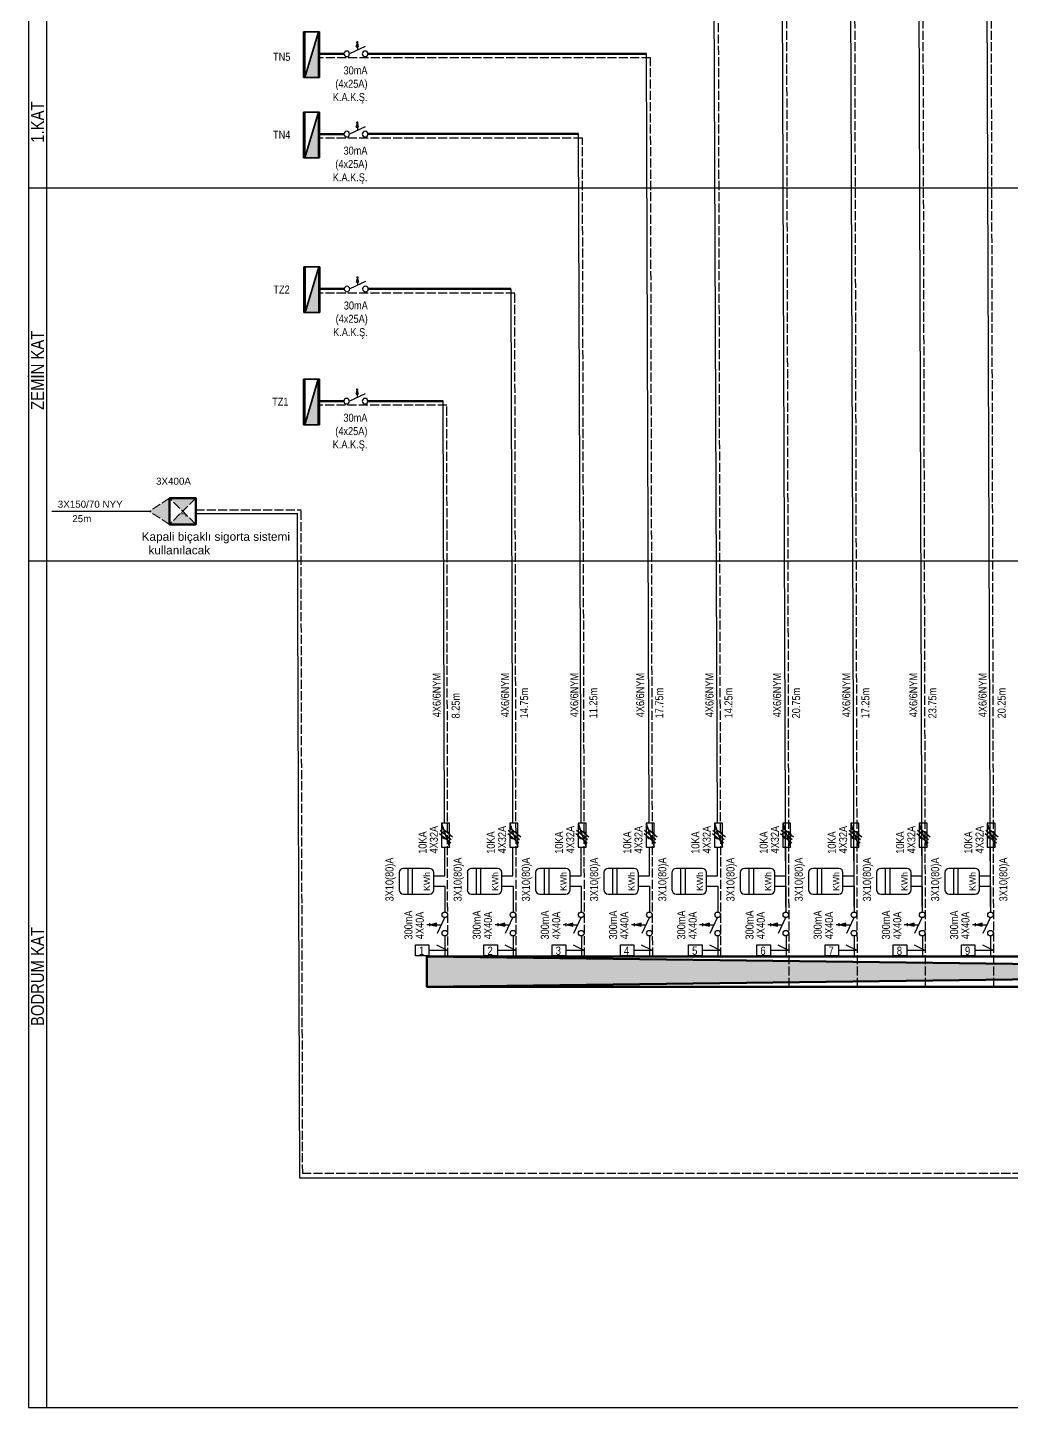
# Model space of a CAD drawing. Header units: millimetres. Extents: x 3395 to 31170, y 2853 to 7104.
# Drawn here: x 17488 to 18797, y 2853 to 4689 of the extents above; entities that cross this region are included whole.
import ezdxf
from ezdxf.enums import TextEntityAlignment as Align

# ---------------------------------------------------------------- set-up
doc = ezdxf.new("R2010")
doc.units = ezdxf.units.MM
for name, pattern in [('ACAD_ISO02W100', [15, 12, -3]), ('ACAD_ISO03W100', [30, 12, -18]), ('BORDERX2', [3.5, 1, -0.5, 1, -0.5, 0, -0.5]), ('DASHDOT', [25.4, 12.7, -6.35, 0, -6.35]), ('DASHED', [19.05, 12.7, -6.35])]:
    doc.linetypes.add(name, pattern=pattern)
for name, color, linetype in [('00-06C', 191, 'Continuous'), ('00-ELKYAZ', 141, 'Continuous'), ('Elektrik T.', 4, 'Continuous'), ('topraklama', 3, 'DASHED'), ('TopraklamaY.', 3, 'ACAD_ISO02W100'), ('YazılarY.', 7, 'Continuous'), ('Şalter', 4, 'Continuous')]:
    doc.layers.add(name, color=color, linetype=linetype)
for name, color, linetype, lineweight in [('deha_elk tablo', 4, 'Continuous', 30), ('deha_elk yazı', 2, 'Continuous', 20), ('ELEKT', 2, 'Continuous', 50), ('KOLON HATTI  LİNYESİ', 240, 'Continuous', 50), ('TOPRAKLAMA  LİNYESİ', 3, 'ACAD_ISO03W100', 20), ('ZİL', 53, 'DASHDOT', 20)]:
    doc.layers.add(name, color=color, linetype=linetype, lineweight=lineweight)
doc.layers.add('Tablo', color=7, linetype='Continuous', true_color=0xff7f7f)
doc.styles.add('sh_elk yazı', font='ARIALN.TTF', dxfattribs={"height": 10})
doc.styles.add('TXTX', font='arial.ttf')

# ---------------------------------------------------------------- blocks, each defined once
blk = doc.blocks.new('şalt-kakş')
h = blk.add_hatch(color=2)
h.dxf.hatch_style = 1
h.paths.add_polyline_path([(12, 8.6), (13.2, 13.6), (14.5, 8.6)])
at = {"color": 4}
blk.add_lwpolyline([(12, 8.6), (13.2, 13.6), (14.5, 8.6), (12, 8.6)], dxfattribs=at)
at = {"layer": 'deha_elk tablo'}
blk.add_line((3.5, 9.2), (23, 0), dxfattribs=at)
at = {"layer": 'deha_elk tablo', "ltscale": 5}
blk.add_line((13.2, 8.6), (13.2, 4.6), dxfattribs=at)
for points in [[(12, 14.2), (14.5, 14.2)], [(13.2, 14.2), (13.2, 15.7)]]:
    blk.add_lwpolyline(points, dxfattribs=at)
blk.add_lwpolyline([(13.2, 13.6), (12, 8.6), (14.5, 8.6)], close=True, dxfattribs=at)
at = {"layer": 'deha_elk tablo', "ltscale": 0.5}
for centre in [(3.5, 0), (26.5, 0)]:
    blk.add_circle(centre, 3.5, dxfattribs=at)
blk = doc.blocks.new('tablo_sh şb tab-tali')
h = blk.add_hatch(color=2)
h.dxf.hatch_style = 1
h.paths.add_polyline_path([(-17.1, 1.5), (-17.1, 18.5), (40, 1.5)])
at = {"color": 4}
for p, q in [((-17.1, 18.5), (40, 1.5)), ((-17.1, 1.5), (-17.1, 18.5)), ((40, 1.5), (-17.1, 1.5))]:
    blk.add_line(p, q, dxfattribs=at)
at = {"layer": 'deha_elk tablo', "color": 4, "lineweight": 35}
for p, q in [((-17.1, 0), (-17.1, 20)), ((-17.1, 20), (40, 20)), ((-17.1, 18.5), (40, 1.5)), ((40, 20), (40, 0)), ((40, 0), (-17.1, 0))]:
    blk.add_line(p, q, dxfattribs=at)
for points in [[(-17.1, 18.5), (40, 18.5)], [(40, 1.5), (-17.1, 1.5)]]:
    blk.add_lwpolyline(points, dxfattribs=at)

msp = doc.modelspace()

# ---------------------------------------------------------------- hatches: boundary and pattern name
at = {"layer": 'ELEKT'}
h = msp.add_hatch(color=256, dxfattribs=at)
h.dxf.hatch_style = 1
h.paths.add_polyline_path([(18031.8, 3497.4), (18023.9, 3495.4), (18031.8, 3493.4)])
h = msp.add_hatch(color=256, dxfattribs=at)
h.dxf.hatch_style = 1
h.paths.add_polyline_path([(18122.6, 3497.4), (18114.6, 3495.4), (18122.6, 3493.4)])
h = msp.add_hatch(color=256, dxfattribs=at)
h.dxf.hatch_style = 1
h.paths.add_polyline_path([(18213.3, 3497.4), (18205.4, 3495.4), (18213.3, 3493.4)])
h = msp.add_hatch(color=256, dxfattribs=at)
h.dxf.hatch_style = 1
h.paths.add_polyline_path([(18304.1, 3497.4), (18296.1, 3495.4), (18304.1, 3493.4)])
h = msp.add_hatch(color=256, dxfattribs=at)
h.dxf.hatch_style = 1
h.paths.add_polyline_path([(18394.8, 3497.4), (18386.9, 3495.4), (18394.8, 3493.4)])
h = msp.add_hatch(color=256, dxfattribs=at)
h.dxf.hatch_style = 1
h.paths.add_polyline_path([(18485.6, 3497.4), (18477.6, 3495.4), (18485.6, 3493.4)])
h = msp.add_hatch(color=256, dxfattribs=at)
h.dxf.hatch_style = 1
h.paths.add_polyline_path([(18576.3, 3497.4), (18568.4, 3495.4), (18576.3, 3493.4)])
h = msp.add_hatch(color=256, dxfattribs=at)
h.dxf.hatch_style = 1
h.paths.add_polyline_path([(18667.1, 3497.4), (18659.1, 3495.4), (18667.1, 3493.4)])
h = msp.add_hatch(color=256, dxfattribs=at)
h.dxf.hatch_style = 1
h.paths.add_polyline_path([(18757.8, 3497.4), (18749.9, 3495.4), (18757.8, 3493.4)])
h = msp.add_hatch(color=256, dxfattribs=at)
h.dxf.hatch_style = 1
h.paths.add_polyline_path([(18019, 3453.1), (18019, 3412.9), (19630.7, 3433)])
h.paths.add_polyline_path([(21242.5, 3453.1), (19630.7, 3433), (21242.5, 3412.9)])
at = {"layer": 'ZİL', "linetype": 'ACAD_ISO02W100'}
msp.add_hatch(color=2, dxfattribs=at).paths.add_polyline_path([(17649.8, 4045.4), (17676.5, 4063.2), (17676.5, 4028.2)])
h = msp.add_hatch(color=2, dxfattribs=at)
h.paths.add_polyline_path([(17676.5, 4028.2), (17694, 4045.7), (17711.5, 4028.2)])
h.paths.add_polyline_path([(17676.5, 4063.2), (17711.5, 4063.2), (17694, 4045.7)])

# ---------------------------------------------------------------- linework, layer by layer
at = {"layer": '00-06C', "color": 141, "ltscale": 1000}
for p, q in [((18046.3, 3461.3), (18021.7, 3461.3)), ((18046.3, 3461.3), (18032, 3468)), ((18137.5, 3461.3), (18112.9, 3461.3)), ((18137.5, 3461.3), (18123.2, 3468)), ((18228.3, 3461.3), (18203.6, 3461.3)), ((18228.3, 3461.3), (18213.9, 3468)), ((18319, 3461.3), (18294.4, 3461.3)), ((18319, 3461.3), (18304.7, 3468)), ((18409.8, 3461.3), (18385.1, 3461.3)), ((18409.8, 3461.3), (18395.4, 3468)), ((18500.5, 3461.3), (18475.9, 3461.3)), ((18500.5, 3461.3), (18486.2, 3468)), ((18591.3, 3461.3), (18566.6, 3461.3)), ((18591.3, 3461.3), (18576.9, 3468)), ((18682, 3461.3), (18657.4, 3461.3)), ((18682, 3461.3), (18667.7, 3468)), ((18772.8, 3461.3), (18748.1, 3461.3)), ((18772.8, 3461.3), (18758.4, 3468))]:
    msp.add_line(p, q, dxfattribs=at)
for points in [[(18003.7, 3468.5), (18021.7, 3468.5), (18021.7, 3454), (18003.7, 3454)], [(18094.9, 3468.5), (18112.9, 3468.5), (18112.9, 3454), (18094.9, 3454)], [(18185.7, 3468.5), (18203.6, 3468.5), (18203.6, 3454), (18185.7, 3454)], [(18276.4, 3468.5), (18294.4, 3468.5), (18294.4, 3454), (18276.4, 3454)], [(18367.2, 3468.5), (18385.1, 3468.5), (18385.1, 3454), (18367.2, 3454)], [(18457.9, 3468.5), (18475.9, 3468.5), (18475.9, 3454), (18457.9, 3454)], [(18548.7, 3468.5), (18566.6, 3468.5), (18566.6, 3454), (18548.7, 3454)], [(18639.4, 3468.5), (18657.4, 3468.5), (18657.4, 3454), (18639.4, 3454)], [(18730.2, 3468.5), (18748.1, 3468.5), (18748.1, 3454), (18730.2, 3454)]]:
    msp.add_lwpolyline(points, close=True, dxfattribs=at)
at = {"layer": '00-ELKYAZ', "color": 141, "linetype": 'Continuous'}
for p, q in [((17982, 3564.7), (17982, 3541.7)), ((18022.3, 3570.4), (17987.8, 3570.4)), ((17993.5, 3570.4), (17993.5, 3535.9)), ((17999.5, 3570.7), (17999.5, 3536.2)), ((18072.8, 3564.7), (18072.8, 3541.7)), ((18113, 3570.4), (18078.5, 3570.4)), ((18084.3, 3570.4), (18084.3, 3535.9)), ((18090.3, 3570.7), (18090.3, 3536.2)), ((18163.5, 3564.7), (18163.5, 3541.7)), ((18203.8, 3570.4), (18169.3, 3570.4)), ((18175, 3570.4), (18175, 3535.9)), ((18181, 3570.7), (18181, 3536.2)), ((18254.3, 3564.7), (18254.3, 3541.7)), ((18294.5, 3570.4), (18260, 3570.4)), ((18265.8, 3570.4), (18265.8, 3535.9)), ((18271.8, 3570.7), (18271.8, 3536.2)), ((18345, 3564.7), (18345, 3541.7)), ((18385.3, 3570.4), (18350.8, 3570.4)), ((18356.5, 3570.4), (18356.5, 3535.9)), ((18362.5, 3570.7), (18362.5, 3536.2)), ((18435.8, 3564.7), (18435.8, 3541.7)), ((18476, 3570.4), (18441.5, 3570.4)), ((18447.3, 3570.4), (18447.3, 3535.9)), ((18453.3, 3570.7), (18453.3, 3536.2)), ((18526.5, 3564.7), (18526.5, 3541.7)), ((18566.8, 3570.4), (18532.3, 3570.4)), ((18538, 3570.4), (18538, 3535.9)), ((18544, 3570.7), (18544, 3536.2)), ((18617.3, 3564.7), (18617.3, 3541.7)), ((18657.5, 3570.4), (18623, 3570.4)), ((18628.8, 3570.4), (18628.8, 3535.9)), ((18634.8, 3570.7), (18634.8, 3536.2)), ((18708, 3564.7), (18708, 3541.7)), ((18748.3, 3570.4), (18713.8, 3570.4)), ((18719.5, 3570.4), (18719.5, 3535.9)), ((18725.5, 3570.7), (18725.5, 3536.2)), ((17987.8, 3535.9), (18022.3, 3535.9)), ((18078.5, 3535.9), (18113, 3535.9)), ((18169.3, 3535.9), (18203.8, 3535.9)), ((18260, 3535.9), (18294.5, 3535.9)), ((18350.8, 3535.9), (18385.3, 3535.9)), ((18441.5, 3535.9), (18476, 3535.9)), ((18532.3, 3535.9), (18566.8, 3535.9)), ((18623, 3535.9), (18657.5, 3535.9)), ((18713.8, 3535.9), (18748.3, 3535.9))]:
    msp.add_line(p, q, dxfattribs=at)
at = {"layer": '00-ELKYAZ', "linetype": 'Continuous'}
for p, q in [((18028, 3541.7), (18028, 3564.7)), ((18118.8, 3541.7), (18118.8, 3564.7)), ((18209.5, 3541.7), (18209.5, 3564.7)), ((18300.3, 3541.7), (18300.3, 3564.7)), ((18391, 3541.7), (18391, 3564.7)), ((18481.8, 3541.7), (18481.8, 3564.7)), ((18572.5, 3541.7), (18572.5, 3564.7)), ((18663.3, 3541.7), (18663.3, 3564.7)), ((18754, 3541.7), (18754, 3564.7))]:
    msp.add_line(p, q, dxfattribs=at)
at = {"layer": '00-ELKYAZ', "color": 141, "linetype": 'Continuous'}
for centre, start, end in [((17987.8, 3564.7), 90, 180), ((18078.5, 3564.7), 90, 180), ((18169.3, 3564.7), 90, 180), ((18260, 3564.7), 90, 180), ((18350.8, 3564.7), 90, 180), ((18441.5, 3564.7), 90, 180), ((18532.3, 3564.7), 90, 180), ((18623, 3564.7), 90, 180), ((18713.8, 3564.7), 90, 180), ((17987.8, 3541.7), 180, 270), ((18078.5, 3541.7), 180, 270), ((18169.3, 3541.7), 180, 270), ((18260, 3541.7), 180, 270), ((18350.8, 3541.7), 180, 270), ((18441.5, 3541.7), 180, 270), ((18532.3, 3541.7), 180, 270), ((18623, 3541.7), 180, 270), ((18713.8, 3541.7), 180, 270)]:
    msp.add_arc(centre, 5.75, start, end, dxfattribs=at)
at = {"layer": '00-ELKYAZ', "linetype": 'Continuous'}
for centre, start, end in [((18022.3, 3564.7), 0, 90), ((18113, 3564.7), 0, 90), ((18203.8, 3564.7), 0, 90), ((18294.5, 3564.7), 0, 90), ((18385.3, 3564.7), 0, 90), ((18476, 3564.7), 0, 90), ((18566.8, 3564.7), 0, 90), ((18657.5, 3564.7), 0, 90), ((18748.3, 3564.7), 0, 90), ((18022.3, 3541.7), 270, 0), ((18113, 3541.7), 270, 0), ((18203.8, 3541.7), 270, 0), ((18294.5, 3541.7), 270, 0), ((18385.3, 3541.7), 270, 0), ((18476, 3541.7), 270, 0), ((18566.8, 3541.7), 270, 0), ((18657.5, 3541.7), 270, 0), ((18748.3, 3541.7), 270, 0)]:
    msp.add_arc(centre, 5.75, start, end, dxfattribs=at)
at = {"layer": 'deha_elk tablo', "ltscale": 5}
for p, q in [((18031.8, 3495.4), (18038.3, 3495.4)), ((18122.6, 3495.4), (18129, 3495.4)), ((18213.3, 3495.4), (18219.8, 3495.4)), ((18304.1, 3495.4), (18310.5, 3495.4)), ((18394.8, 3495.4), (18401.3, 3495.4)), ((18485.6, 3495.4), (18492, 3495.4)), ((18576.3, 3495.4), (18582.8, 3495.4)), ((18667.1, 3495.4), (18673.5, 3495.4)), ((18757.8, 3495.4), (18764.3, 3495.4))]:
    msp.add_line(p, q, dxfattribs=at)
at = {"layer": 'deha_elk tablo'}
for p, q in [((18033, 3484.2), (18042.8, 3504.9)), ((18123.7, 3484.2), (18133.5, 3504.9)), ((18214.5, 3484.2), (18224.3, 3504.9)), ((18305.2, 3484.2), (18315, 3504.9)), ((18396, 3484.2), (18405.8, 3504.9)), ((18486.7, 3484.2), (18496.5, 3504.9)), ((18577.5, 3484.2), (18587.3, 3504.9)), ((18668.2, 3484.2), (18678, 3504.9)), ((18759, 3484.2), (18768.8, 3504.9))]:
    msp.add_line(p, q, dxfattribs=at)
at = {"layer": 'deha_elk tablo', "ltscale": 5}
for points in [[(18022.9, 3495.4), (18018.8, 3495.4)], [(18022.9, 3493.4), (18022.9, 3497.4)], [(18113.7, 3495.4), (18109.6, 3495.4)], [(18113.7, 3493.4), (18113.7, 3497.4)], [(18204.4, 3495.4), (18200.3, 3495.4)], [(18204.4, 3493.4), (18204.4, 3497.4)], [(18295.2, 3495.4), (18291.1, 3495.4)], [(18295.2, 3493.4), (18295.2, 3497.4)], [(18385.9, 3495.4), (18381.8, 3495.4)], [(18385.9, 3493.4), (18385.9, 3497.4)], [(18476.7, 3495.4), (18472.6, 3495.4)], [(18476.7, 3493.4), (18476.7, 3497.4)], [(18567.4, 3495.4), (18563.3, 3495.4)], [(18567.4, 3493.4), (18567.4, 3497.4)], [(18658.2, 3495.4), (18654.1, 3495.4)], [(18658.2, 3493.4), (18658.2, 3497.4)], [(18748.9, 3495.4), (18744.8, 3495.4)], [(18748.9, 3493.4), (18748.9, 3497.4)]]:
    msp.add_lwpolyline(points, dxfattribs=at)
for points in [[(18023.9, 3495.4), (18031.8, 3493.4), (18031.8, 3497.4)], [(18114.6, 3495.4), (18122.6, 3493.4), (18122.6, 3497.4)], [(18205.4, 3495.4), (18213.3, 3493.4), (18213.3, 3497.4)], [(18296.1, 3495.4), (18304.1, 3493.4), (18304.1, 3497.4)], [(18386.9, 3495.4), (18394.8, 3493.4), (18394.8, 3497.4)], [(18477.6, 3495.4), (18485.6, 3493.4), (18485.6, 3497.4)], [(18568.4, 3495.4), (18576.3, 3493.4), (18576.3, 3497.4)], [(18659.1, 3495.4), (18667.1, 3493.4), (18667.1, 3497.4)], [(18749.9, 3495.4), (18757.8, 3493.4), (18757.8, 3497.4)]]:
    msp.add_lwpolyline(points, close=True, dxfattribs=at)
at = {"layer": 'deha_elk tablo', "ltscale": 0.5}
for centre in [(18042.8, 3508.6), (18133.5, 3508.6), (18224.3, 3508.6), (18315, 3508.6), (18405.8, 3508.6), (18496.5, 3508.6), (18587.3, 3508.6), (18678, 3508.6), (18768.8, 3508.6), (18042.8, 3484.2), (18133.5, 3484.2), (18224.3, 3484.2), (18315, 3484.2), (18405.8, 3484.2), (18496.5, 3484.2), (18587.3, 3484.2), (18678, 3484.2), (18768.8, 3484.2)]:
    msp.add_circle(centre, 3.73, dxfattribs=at)
at = {"layer": 'ELEKT'}
for points in [[(17676.5, 4063.2), (17711.5, 4063.2), (17711.5, 4028.2), (17676.5, 4028.2)], [(18018.9, 3453.1), (21242.5, 3453.1), (21242.5, 3412.9), (18018.9, 3412.9)], [(18018.9, 3412.9), (18018.9, 3453.1), (21242.5, 3412.9), (21242.5, 3453.1)]]:
    msp.add_lwpolyline(points, close=True, dxfattribs=at)
at = {"layer": 'Elektrik T.', "color": 1}
for p, q in [((18768.9, 3519.7), (18762.8, 5205.4)), ((18678.1, 3519.7), (18672.4, 5093.7)), ((18587.4, 3519.7), (18582.1, 4987.3)), ((18496.6, 3519.7), (18491.7, 4875.6)), ((18405.6, 3630.7), (18401.1, 4766.3)), ((18314.8, 3630.7), (18311, 4654.5)), ((18224.1, 3630.7), (18220.8, 4547.7)), ((18133.3, 3630.7), (18131.1, 4341.6)), ((18042.6, 3630.7), (18040.7, 4192.3)), ((17651.9, 4045.4), (17520, 4045.4)), ((17711.2, 4042.7), (17846.7, 4042.7)), ((17849.9, 3158.2), (17846.7, 4042.7)), ((18042.8, 3560.6), (18042.8, 3598.9)), ((18133.5, 3560.6), (18133.5, 3598.9)), ((18224.3, 3560.6), (18224.3, 3598.9)), ((18315, 3560.6), (18315, 3598.9)), ((18405.8, 3560.6), (18405.8, 3598.9)), ((18496.5, 3560.6), (18496.5, 3598.9)), ((18587.3, 3560.6), (18587.3, 3598.9)), ((18678, 3560.6), (18678, 3598.9)), ((18768.8, 3560.6), (18768.8, 3598.9)), ((18028, 3560.6), (18042.8, 3560.6)), ((18028, 3546.8), (18042.9, 3546.8)), ((18042.9, 3546.8), (18042.9, 3512.4)), ((18118.8, 3560.6), (18133.5, 3560.6)), ((18118.8, 3546.8), (18133.6, 3546.8)), ((18133.6, 3546.8), (18133.6, 3512.4)), ((18209.5, 3560.6), (18224.3, 3560.6)), ((18209.5, 3546.8), (18224.4, 3546.8)), ((18224.4, 3546.8), (18224.4, 3512.4)), ((18300.3, 3560.6), (18315, 3560.6)), ((18300.3, 3546.8), (18315.1, 3546.8)), ((18315.1, 3546.8), (18315.1, 3512.4)), ((18391, 3560.6), (18405.8, 3560.6)), ((18391, 3546.8), (18405.9, 3546.8)), ((18405.9, 3546.8), (18405.9, 3512.4)), ((18481.8, 3560.6), (18496.5, 3560.6)), ((18481.8, 3546.8), (18496.6, 3546.8)), ((18496.6, 3546.8), (18496.6, 3512.4)), ((18572.5, 3560.6), (18587.3, 3560.6)), ((18572.5, 3546.8), (18587.4, 3546.8)), ((18587.4, 3546.8), (18587.4, 3512.4)), ((18663.3, 3560.6), (18678, 3560.6)), ((18663.3, 3546.8), (18678.1, 3546.8)), ((18678.1, 3546.8), (18678.1, 3512.4)), ((18754, 3560.6), (18768.8, 3560.6)), ((18754, 3546.8), (18768.9, 3546.8)), ((18768.9, 3546.8), (18768.9, 3512.4)), ((18043, 3481), (18043, 3451.7)), ((18133.8, 3481), (18133.8, 3451.7)), ((18224.5, 3481), (18224.5, 3451.7)), ((18315.3, 3481), (18315.3, 3451.7)), ((18406, 3481), (18406, 3451.7)), ((18496.8, 3481), (18496.8, 3451.7)), ((18587.5, 3481), (18587.5, 3451.7)), ((18678.3, 3481), (18678.3, 3451.7)), ((18769, 3481), (18769, 3451.7)), ((20286.1, 3158.2), (17849.9, 3158.2))]:
    msp.add_line(p, q, dxfattribs=at)
at = {"layer": 'KOLON HATTI  LİNYESİ'}
for p, q in [((17908.5, 4654.3), (17876.2, 4654.3)), ((18311, 4654.5), (17940.5, 4654.5)), ((17908.5, 4547.5), (17876.2, 4547.5)), ((18220.6, 4547.7), (17940.5, 4547.7)), ((17909, 4341.4), (17876.7, 4341.4)), ((18130.8, 4341.6), (17940.9, 4341.6)), ((17908.5, 4192.1), (17876.1, 4192.1)), ((18040.7, 4192.3), (17940.4, 4192.3))]:
    msp.add_line(p, q, dxfattribs=at)
at = {"layer": 'Tablo', "linetype": 'ByBlock'}
for p, q in [((17488.7, 7103.9), (17488.7, 2853.1)), ((17512.9, 7103.9), (17512.9, 2853.1)), ((17488.7, 4475.9), (25631.8, 4475.9)), ((17488.7, 3979.8), (25631.8, 3979.8))]:
    msp.add_line(p, q, dxfattribs=at)
at = {"layer": 'Tablo', "color": 11, "true_color": 0xff8088}
msp.add_line((17488.7, 2853.1), (25631.8, 2853.1), dxfattribs=at)
at = {"layer": 'topraklama', "color": 2, "linetype": 'BORDERX2'}
msp.add_line((17697.6, 4039.9), (17699.8, 4039.9), dxfattribs=at)
at = {"layer": 'TOPRAKLAMA  LİNYESİ', "ltscale": 0.02}
msp.add_line((17697.5, 4042.3), (17690.6, 4042.3), dxfattribs=at)
at = {"layer": 'TopraklamaY.'}
for p, q in [((18773.3, 3412.9), (18768.8, 5199.7)), ((18682.5, 3412.9), (18678.3, 5088)), ((18591.8, 3412.9), (18587.8, 4981.7)), ((18501, 3412.9), (18497.4, 4869.9)), ((18410.2, 3453.1), (18406.9, 4760.6)), ((18316.4, 4648.9), (17876.2, 4648.9)), ((18319.4, 3453.1), (18316.4, 4648.9)), ((18225.9, 4542.1), (17876.2, 4542.1)), ((18228.7, 3453.1), (18225.9, 4542.1)), ((18135.9, 4336), (17876.7, 4336)), ((18137.9, 3453.1), (18135.9, 4336)), ((18045.5, 4186.6), (17876.1, 4186.6)), ((18046.7, 3452.8), (18045.5, 4186.6)), ((17711.2, 4047.7), (17851.5, 4047.7)), ((17853.7, 3164.3), (17851.5, 4047.7)), ((20280.2, 3164.3), (17853.7, 3164.3))]:
    msp.add_line(p, q, dxfattribs=at)
at = {"layer": 'ZİL', "color": 2, "linetype": 'ACAD_ISO02W100'}
for p, q in [((17676.5, 4063.2), (17649.8, 4045.4)), ((17711.5, 4028.2), (17676.5, 4063.2)), ((17711.5, 4063.2), (17676.5, 4028.2)), ((17676.5, 4028.2), (17649.8, 4045.4))]:
    msp.add_line(p, q, dxfattribs=at)
at = {"layer": 'Şalter', "lineweight": 30, "ltscale": 5}
for p, q in [((18051.3, 3608.5), (18036.4, 3621)), ((18053.1, 3611.9), (18038.2, 3624.5)), ((18038.5, 3630.7), (18049.2, 3598.8)), ((18142, 3608.5), (18127.1, 3621)), ((18143.9, 3611.9), (18129, 3624.5)), ((18129.3, 3630.7), (18139.9, 3598.8)), ((18232.8, 3608.5), (18217.9, 3621)), ((18234.6, 3611.9), (18219.7, 3624.5)), ((18220, 3630.7), (18230.7, 3598.8)), ((18323.5, 3608.5), (18308.6, 3621)), ((18325.4, 3611.9), (18310.5, 3624.5)), ((18310.8, 3630.7), (18321.4, 3598.8)), ((18414.3, 3608.5), (18399.4, 3621)), ((18416.1, 3611.9), (18401.2, 3624.5)), ((18401.5, 3630.7), (18412.2, 3598.8)), ((18505, 3608.5), (18490.1, 3621)), ((18506.9, 3611.9), (18492, 3624.5)), ((18492.3, 3630.7), (18502.9, 3598.8)), ((18595.8, 3608.5), (18580.9, 3621)), ((18597.6, 3611.9), (18582.7, 3624.5)), ((18583, 3630.7), (18593.7, 3598.8)), ((18686.5, 3608.5), (18671.6, 3621)), ((18688.4, 3611.9), (18673.5, 3624.5)), ((18673.8, 3630.7), (18684.4, 3598.8)), ((18777.3, 3608.5), (18762.4, 3621)), ((18779.1, 3611.9), (18764.2, 3624.5)), ((18764.5, 3630.7), (18775.2, 3598.8)), ((18050.7, 3604), (18035.8, 3616.5)), ((18141.4, 3604), (18126.5, 3616.5)), ((18232.2, 3604), (18217.3, 3616.5)), ((18322.9, 3604), (18308, 3616.5)), ((18413.7, 3604), (18398.8, 3616.5)), ((18504.4, 3604), (18489.5, 3616.5)), ((18595.2, 3604), (18580.3, 3616.5)), ((18685.9, 3604), (18671, 3616.5)), ((18776.7, 3604), (18761.8, 3616.5))]:
    msp.add_line(p, q, dxfattribs=at)
for points in [[(18049.2, 3598.8), (18049.2, 3630.7), (18038.5, 3630.7), (18038.5, 3598.8)], [(18139.9, 3598.8), (18139.9, 3630.7), (18129.3, 3630.7), (18129.3, 3598.8)], [(18230.7, 3598.8), (18230.7, 3630.7), (18220, 3630.7), (18220, 3598.8)], [(18321.4, 3598.8), (18321.4, 3630.7), (18310.8, 3630.7), (18310.8, 3598.8)], [(18412.2, 3598.8), (18412.2, 3630.7), (18401.5, 3630.7), (18401.5, 3598.8)], [(18502.9, 3598.8), (18502.9, 3630.7), (18492.3, 3630.7), (18492.3, 3598.8)], [(18593.7, 3598.8), (18593.7, 3630.7), (18583, 3630.7), (18583, 3598.8)], [(18684.4, 3598.8), (18684.4, 3630.7), (18673.8, 3630.7), (18673.8, 3598.8)], [(18775.2, 3598.8), (18775.2, 3630.7), (18764.5, 3630.7), (18764.5, 3598.8)]]:
    msp.add_lwpolyline(points, close=True, dxfattribs=at)
for centre in [(18043.8, 3614.7), (18134.6, 3614.7), (18225.3, 3614.7), (18316.1, 3614.7), (18406.8, 3614.7), (18497.6, 3614.7), (18588.3, 3614.7), (18679.1, 3614.7), (18769.8, 3614.7)]:
    msp.add_circle(centre, 5.32, dxfattribs=at)

# ---------------------------------------------------------------- block references
at = {"layer": 'deha_elk tablo', "xscale": 1.064798200488, "yscale": 1.064798200488, "zscale": 1.064798200488, "rotation": 90.00000000000001}
for p in [(17876.2, 4641), (17876.2, 4534.2), (17876.7, 4328.1), (17876.1, 4178.7)]:
    msp.add_blockref('tablo_sh şb tab-tali', p, dxfattribs=at)
at = {"layer": 'deha_elk tablo', "xscale": -1.064798200488, "yscale": 1.064798200488, "zscale": 1.064798200488}
for p in [(17940.5, 4654.3), (17940.5, 4547.5), (17940.9, 4341.4), (17940.4, 4192.1)]:
    msp.add_blockref('şalt-kakş', p, dxfattribs=at)

# ---------------------------------------------------------------- texts
at = {"layer": 'deha_elk yazı', "ltscale": 5, "style": 'sh_elk yazı'}
for s, p in [('TN5', (17814.3, 4645)), ('TN4', (17814.3, 4541.4)), ('TZ2', (17814.7, 4335.3)), ('TZ1', (17813.1, 4186.1))]:
    msp.add_text(s, height=10.65, dxfattribs=at).set_placement(p)
for s, p in [('10KA', (18018.5, 3589.8)), ('4X32A', (18033.5, 3590.3)), ('10KA', (18109.3, 3589.8)), ('4X32A', (18124.3, 3590.3)), ('10KA', (18200, 3589.8)), ('4X32A', (18215, 3590.3)), ('10KA', (18290.8, 3589.8)), ('4X32A', (18305.8, 3590.3)), ('10KA', (18381.5, 3589.8)), ('4X32A', (18396.5, 3590.3)), ('10KA', (18472.3, 3589.8)), ('4X32A', (18487.3, 3590.3)), ('10KA', (18563, 3589.8)), ('4X32A', (18578, 3590.3)), ('10KA', (18653.8, 3589.8)), ('4X32A', (18668.8, 3590.3)), ('10KA', (18744.5, 3589.8)), ('4X32A', (18759.5, 3590.3)), ('3X10(80)A', (17974.5, 3526.5)), ('3X10(80)A', (18065.2, 3526.5)), ('3X10(80)A', (18156, 3526.5)), ('3X10(80)A', (18246.7, 3526.5)), ('3X10(80)A', (18337.5, 3526.5)), ('3X10(80)A', (18428.2, 3526.5)), ('3X10(80)A', (18519, 3526.5)), ('3X10(80)A', (18609.7, 3526.5)), ('3X10(80)A', (18700.5, 3526.5)), ('3X10(80)A', (18791.2, 3526.5)), ('300mA', (17999.7, 3475.7)), ('4X40A', (18014.8, 3476.2)), ('300mA', (18090.5, 3475.7)), ('4X40A', (18105.5, 3476.2)), ('300mA', (18181.2, 3475.7)), ('4X40A', (18196.3, 3476.2)), ('300mA', (18272, 3475.7)), ('4X40A', (18287, 3476.2)), ('300mA', (18362.7, 3475.7)), ('4X40A', (18377.8, 3476.2)), ('300mA', (18453.5, 3475.7)), ('4X40A', (18468.5, 3476.2)), ('300mA', (18544.2, 3475.7)), ('4X40A', (18559.3, 3476.2)), ('300mA', (18635, 3475.7)), ('4X40A', (18650, 3476.2)), ('300mA', (18725.7, 3475.7)), ('4X40A', (18740.8, 3476.2))]:
    msp.add_text(s, height=10.65, rotation=90, dxfattribs=at).set_placement(p)
for s, p in [('1', (18011.9, 3460.8)), ('2', (18103.1, 3460.8)), ('3', (18193.8, 3460.8)), ('4', (18284.6, 3460.8)), ('5', (18375.3, 3460.8)), ('6', (18466.1, 3460.8)), ('7', (18556.8, 3460.8)), ('8', (18647.6, 3460.8)), ('9', (18738.3, 3460.8))]:
    msp.add_text(s, height=11, dxfattribs=at).set_placement(p, align=Align.MIDDLE)
at = {"layer": 'deha_elk yazı', "ltscale": 5, "char_height": 10.65, "attachment_point": 3, "style": 'sh_elk yazı'}
for insert in [(17939.9, 4637.6), (17939.9, 4530.8), (17940.3, 4324.8), (17939.8, 4175.4)]:
    msp.add_mtext('30mA\\P(4x25A)\\PK.A.K.Ş.', dxfattribs=dict(at, insert=insert))
at = {"layer": 'YazılarY.', "color": 2, "ltscale": 5, "style": 'sh_elk yazı'}
for s, p in [('1.KAT', (17509.5, 4536)), ('ZEMİN KAT', (17509.5, 4180.5)), ('BODRUM KAT', (17509.5, 3360.6))]:
    msp.add_text(s, height=17.25, rotation=90, dxfattribs=at).set_placement(p)
at = {"layer": 'YazılarY.', "color": 30, "ltscale": 5, "true_color": 0xf26722, "style": 'sh_elk yazı'}
for s, p in [('4X6/6NYM', (18037.3, 3771.5)), ('4X6/6NYM', (18220.4, 3771.5)), ('4X6/6NYM', (18400.2, 3771.5)), ('4X6/6NYM', (18582.3, 3771.5)), ('4X6/6NYM', (18763.6, 3771.5)), ('8.25m', (18062.6, 3770)), ('11.25m', (18245.7, 3770)), ('14.25m', (18425.5, 3770)), ('17.25m', (18607.6, 3770)), ('20.25m', (18788.9, 3770))]:
    msp.add_text(s, height=10.65, rotation=90, dxfattribs=at).set_placement(p)
at = {"layer": 'YazılarY.', "color": 3, "ltscale": 5, "style": 'sh_elk yazı'}
for s, p in [('4X6/6NYM', (18128.3, 3771.5)), ('4X6/6NYM', (18308.1, 3771.5)), ('4X6/6NYM', (18490.2, 3771.5)), ('4X6/6NYM', (18671.5, 3771.5)), ('14.75m', (18153.6, 3770)), ('17.75m', (18333.4, 3770)), ('20.75m', (18515.5, 3770)), ('23.75m', (18696.8, 3770))]:
    msp.add_text(s, height=10.65, rotation=90, dxfattribs=at).set_placement(p)
at = {"layer": 'ZİL', "linetype": 'ByBlock', "lineweight": -2, "style": 'TXTX'}
for s, height, p in [('3X400A', 9.33, (17658.6, 4080.9)), ('3X150/70 NYY', 9.331, (17527.9, 4050.3)), (' 25m', 9.33, (17543.6, 4031.1))]:
    msp.add_text(s, height=height, dxfattribs=at).set_placement(p)
at = {"layer": 'ZİL', "color": 2, "linetype": 'ByBlock', "lineweight": -2, "style": 'TXTX'}
for s, p in [('Kapali biçaklı sigorta sistemi', (17639.4, 4006.3)), ('kullanılacak', (17648.5, 3988.2))]:
    msp.add_text(s, height=11.25, dxfattribs=at).set_placement(p)
at = {"layer": 'ZİL', "linetype": 'ByBlock', "lineweight": -2, "style": 'TXTX'}
for p in [(18023.2, 3540.3), (18114, 3540.3), (18204.7, 3540.3), (18295.5, 3540.3), (18386.2, 3540.3), (18477, 3540.3), (18567.7, 3540.3), (18658.5, 3540.3), (18749.2, 3540.3)]:
    msp.add_text('KWh', height=8.35, rotation=90, dxfattribs=at).set_placement(p)

doc.saveas('drawing.dxf')
